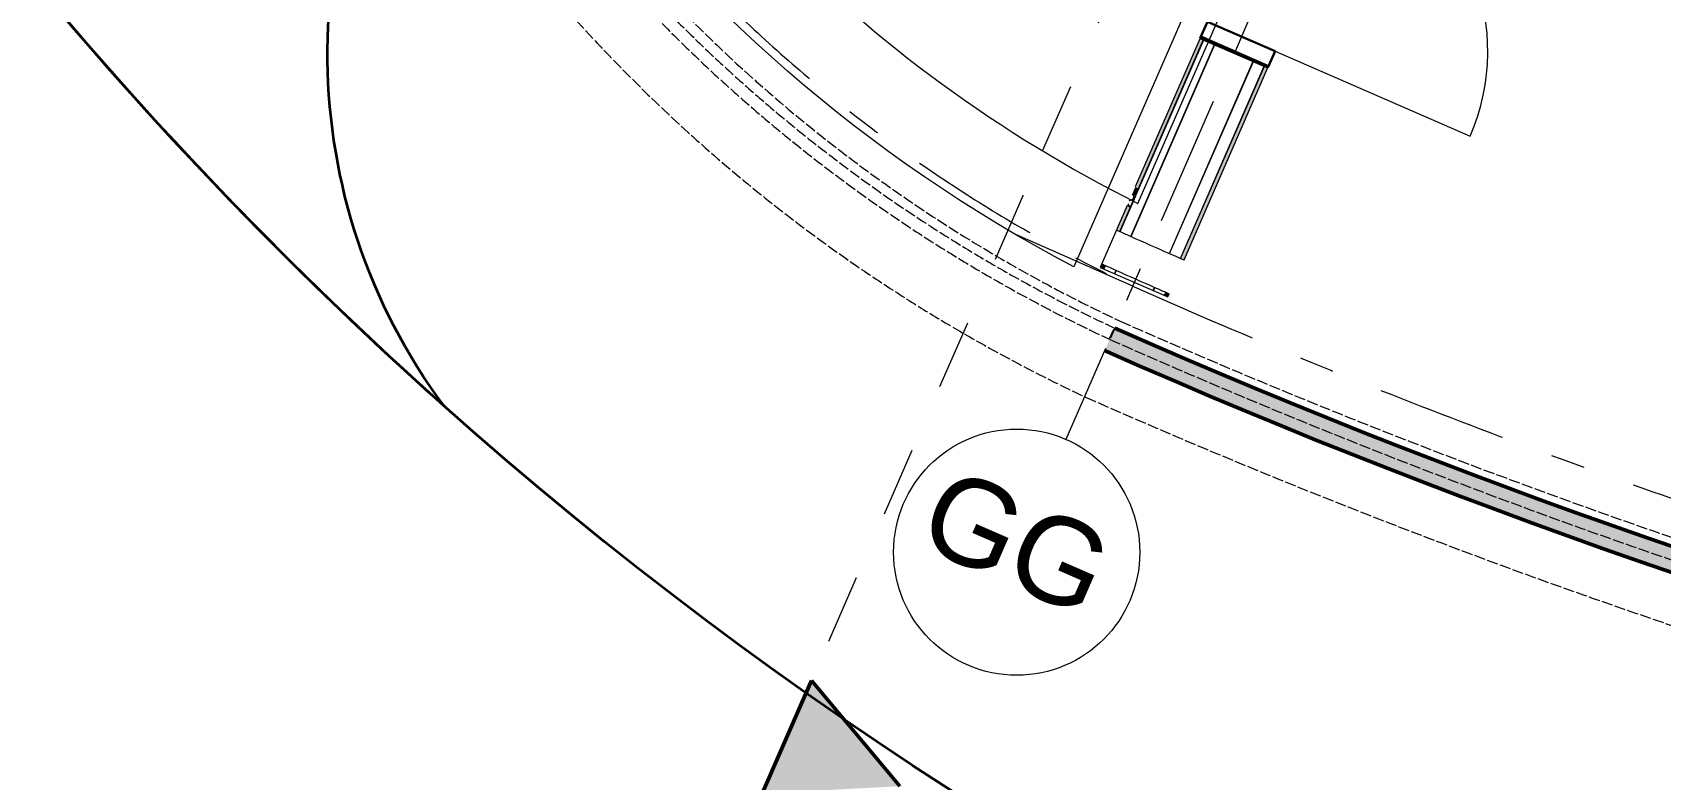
# Model space of a CAD drawing. Header units: millimetres. Extents: x -99530 to 90294, y -97212 to 56397.
# Drawn here: x -42573 to -35959, y -71370 to -68336 of the extents above; entities that cross this region are included whole.
import ezdxf
from ezdxf.enums import TextEntityAlignment as Align

# ---------------------------------------------------------------- set-up
doc = ezdxf.new("R2010")
doc.units = ezdxf.units.MM
doc.header["$MEASUREMENT"] = 0
for name, pattern in [('Dashed', [564.444447, 282.222223, -282.222223]), ('Double Dashed', [1093.611073, 529.166651, -211.666656, 141.111112, -211.666656]), ('Hidden Line', [55, 45, -10])]:
    doc.linetypes.add(name, pattern=pattern)
for name, color, linetype in [('A-25-M_Wall_Ext', 7, 'Continuous'), ('A-95-MC_Marker_Section_P2.Marker', 7, 'Continuous'), ('New_A-05-M_Gross_Int_Circulation', 7, 'Continuous'), ('New_A-15-MG_Structural_Grid_Phase_2', 7, 'Continuous'), ('New_A-20-M_Floor_Slab', 7, 'Continuous'), ('New_A-20-M_Hard_Landscape', 7, 'Continuous'), ('New_A-25-M_Wall_Ext', 7, 'Continuous'), ('New_A-25-M_Wall_Int', 7, 'Continuous'), ('New_ArchiCAD Doors', 7, 'Continuous')]:
    doc.layers.add(name, color=color, linetype=linetype)
for name, color, linetype, lineweight in [('A-25-M_Wall_Ext_Pen_No__87', 8, 'Continuous', 20), ('A-95-MC_Marker_Section_P2.Marker_Pen_No__1', 7, 'Continuous', 13), ('New_A-20-M_Floor_Slab_Pen_No__89', 8, 'Continuous', 20), ('New_A-25-M_Wall_Ext_Pen_No__87', 8, 'Continuous', 20), ('New_A-25-M_Wall_Int_Pen_No__1', 7, 'Continuous', 13), ('New_A-25-M_Wall_Int_Pen_No__150', 7, 'Continuous', 0), ('New_A-25-M_Wall_Int_Pen_No__193', 7, 'Continuous', 18), ('New_ArchiCAD Doors_Pen_No__1', 7, 'Continuous', 13), ('New_ArchiCAD Zone Stamps_Pen_No__9', 7, 'Continuous', 13)]:
    doc.layers.add(name, color=color, linetype=linetype, lineweight=lineweight)
for name, color, linetype, lineweight, true_color in [('A-95-MC_Marker_Section_P2.Marker_Pen_No__25', 7, 'Continuous', 50, 0x2a2a2a), ('New_A-05-M_Gross_Int_Circulation_Pen_No__74', 7, 'Continuous', 20, 0x606060), ('New_A-15-MG_Structural_Grid_Phase_2_Pen_No__222', 7, 'Continuous', 13, 0x65af33), ('New_A-20-M_Hard_Landscape_Pen_No__53', 7, 'Continuous', 35, 0x444444), ('New_A-25-M_Wall_Ext_Pen_No__107', 7, 'Continuous', 15, 0xa6a6a6), ('New_A-25-M_Wall_Ext_Pen_No__27', 7, 'Continuous', 50, 0x2a2a2a), ('New_A-25-M_Wall_Int_Pen_No__107', 7, 'Continuous', 15, 0xa6a6a6), ('New_A-25-M_Wall_Int_Pen_No__81', 7, 'Continuous', 20, 0x6a6a6a), ('New_ArchiCAD Doors_Pen_No__43', 7, 'Continuous', 30, 0x444444), ('New_ArchiCAD Doors_Pen_No__63', 7, 'Continuous', 20, 0x606060)]:
    doc.layers.add(name, color=color, linetype=linetype, lineweight=lineweight, true_color=true_color)
doc.styles.add('GENERATED_STYLE_1', font='')
doc.styles.add('GENERATED_STYLE_3', font='')
doc.styles.add('GENERATED_STYLE_4', font='')
doc.styles.get('GENERATED_STYLE_1').set_extended_font_data('Arial', bold=True)
doc.styles.get('GENERATED_STYLE_3').set_extended_font_data('Arial')
doc.styles.get('GENERATED_STYLE_4').set_extended_font_data('Swis721 BT')

# ---------------------------------------------------------------- blocks, each defined once
blk = doc.blocks.new('Stair 07 _INB 0168_10_1', base_point=(-36902.6, -62923.5))
at = {"layer": 'New_A-05-M_Gross_Int_Circulation_Pen_No__74', "linetype": 'Continuous'}
blk.add_line((-38082.2, -69029.6), (-36620.6, -65677.7), dxfattribs=at)
blk.add_arc((-35590.8, -64044.6), 5572.8, 205.17635, 243.44538, dxfattribs=at)
at = {"layer": 'New_ArchiCAD Zone Stamps_Pen_No__9'}
for tag, height, style, p in [('ROOM_NAME', 250, 'GENERATED_STYLE_1', (-37168.1, -61611.3)), ('zoneNameLine2', 250, 'GENERATED_STYLE_1', (-37356.6, -62043.4)), ('ROOM_NUMBER', 200, 'GENERATED_STYLE_3', (-37545, -62464.1)), ('measuredAreaCode', 200, 'GENERATED_STYLE_3', (-37702, -62824.2)), ('DUMMY_649', 200, 'GENERATED_STYLE_3', (-37394.6, -62958.3)), ('DUMMY_650', 200, 'GENERATED_STYLE_3', (-36905.3, -63171.7)), ('DUMMY_651', 133.3, 'GENERATED_STYLE_3', (-36626, -63278.2))]:
    blk.add_attdef(tag, text='', height=height, rotation=336.44041, dxfattribs=dict(at, style=style)).set_placement(p, align=Align.TOP_LEFT)
blk = doc.blocks.new('Mesh_2_1', base_point=(-42313, -61137.4))
at = {"layer": 'New_A-20-M_Hard_Landscape_Pen_No__53', "linetype": 'Continuous', "flags": 128}
blk.add_lwpolyline([(-42313, -61137.4), (-44611.6, -60132.6), (-45011.3, -60153.1), (-44779.4, -64647.1, 0.101309), (-40900.8, -69852.7, -0.324783), (-40933.1, -67038.1, -0.084886), (-41989.5, -63759.3, -0.016705)], format="xyb", close=True, dxfattribs=at)
blk = doc.blocks.new('Mesh_6_1', base_point=(-56628.5, -71821))
at = {"layer": 'New_A-20-M_Hard_Landscape_Pen_No__53', "linetype": 'Continuous', "flags": 128}
blk.add_lwpolyline([(-17579.3, -76160.8, -0.138824), (-37194.7, -72335.5, -0.171752), (-44779.4, -64647.1), (-44956.5, -64631.2), (-45033.8, -63133.2), (-45111, -61635.2), (-45188.3, -60137.2), (-45265.6, -58639.2), (-51572.4, -58963.6), (-51262.9, -64980.7), (-51262.9, -67160.2, -0.478648), (-56628.5, -71821), (-57422.2, -73632.3), (-50733.3, -76386.3), (-45824.1, -78214.2), (-37862.3, -79363), (-25566.8, -79831.6)], format="xyb", dxfattribs=at)
blk = doc.blocks.new('Slab_56_1', base_point=(-44734.1, -52924.7))
at = {"layer": 'New_A-20-M_Floor_Slab_Pen_No__89', "linetype": 'Continuous', "flags": 128}
blk.add_lwpolyline([(-44734.1, -52924.7), (-44734.3, -52924.7, -0.179811), (-34721.5, -33027.7), (-34721.9, -33027.2), (-25959.6, -24873.2), (-20981.6, -27043.9), (-17009.6, -17934.7), (-17703.3, -17189.1), (-11222.9, -11158.5), (-10852.6, -11556.4), (-2918.7, -4173.2), (921.4, -599.8), (3259.5, -1619.3), (2636.4, -2195.9), (2144.4, -3324.3), (-4596.3, -18782.9), (-10337.1, -31948.3), (-13252, -30677.2), (-20095.3, -46371.2, -0.415568), (-30017.2, -50195.9), (-38342, -69287.7, -0.234037), (-41521.4, -64901.1, -0.022084), (-42146.9, -60901.4), (-44895.7, -59706.6, -0.043731)], format="xyb", close=True, dxfattribs=at)
blk = doc.blocks.new('*X602')
at = {"layer": 'New_A-25-M_Wall_Int_Pen_No__150', "linetype": 'Continuous'}
for p, q in [((-38122.4, -69031), (-38122.1, -69033)), ((-38122.1, -69033), (-38120.8, -69036)), ((-38120.8, -69036), (-38118.7, -69038.6)), ((-38118.7, -69038.6), (-38116, -69040.5)), ((-38115.9, -69019.1), (-38117.8, -69020.4)), ((-38116, -69040.5), (-38112.9, -69041.5)), ((-38110.6, -69016.5), (-38115.9, -69019.1)), ((-38112.9, -69041.5), (-38110.7, -69041.7)), ((-38105.2, -69013.9), (-38110.6, -69016.5)), ((-38105.1, -68992.6), (-38105.6, -68992.5)), ((-38105.2, -69013.9), (-38100.4, -69009.5)), ((-38100.4, -68997), (-38105.1, -68992.6)), ((-38100.3, -69009.6), (-38101, -69016)), ((-38101, -69016), (-38100.6, -69018.4)), ((-38098.6, -69003.3), (-38100.4, -68997)), ((-38100.4, -69009.5), (-38098.6, -69003.3)), ((-38096.4, -69004.4), (-38100.3, -69009.6)), ((-38094.1, -69003.5), (-38096.4, -69004.4))]:
    blk.add_line(p, q, dxfattribs=at)
blk = doc.blocks.new('Door 19_10')
at = {"layer": 'New_ArchiCAD Doors_Pen_No__1', "linetype": 'Continuous'}
for p, q in [((-505, 0), (-505, -15)), ((505, 0), (505, -15)), ((-505, -15), (-505, -16)), ((-505, -16), (-505, -64)), ((-505, -64), (-505, -65)), ((-505, -65), (-505, -235)), ((505, -15), (505, -16)), ((505, -16), (505, -64)), ((505, -64), (505, -65)), ((505, -65), (505, -235)), ((-505, -235), (-505, -236)), ((-505, -236), (-505, -284)), ((505, -235), (505, -236)), ((505, -236), (505, -284)), ((-505, -284), (-505, -285)), ((-505, -285), (-505, -300)), ((505, -284), (505, -285)), ((505, -285), (505, -300))]:
    blk.add_line(p, q, dxfattribs=at)
at = {"layer": 'New_ArchiCAD Doors_Pen_No__43', "linetype": 'Continuous'}
for p, q in [((-498, 0), (-505, 0)), ((-505, 0), (-505, -300)), ((-432, 0), (-498, 0)), ((-498, 0), (-498, -300)), ((-432, -300), (-432, 0)), ((498, 0), (432, 0)), ((432, 0), (432, -300)), ((498, 0), (505, 0)), ((498, -300), (498, 0)), ((505, 0), (505, -300)), ((-498, -300), (-505, -300)), ((-498, -300), (-432, -300)), ((432, -300), (498, -300)), ((498, -300), (505, -300))]:
    blk.add_line(p, q, dxfattribs=at)
at = {"layer": 'New_ArchiCAD Doors_Pen_No__63', "linetype": 'Continuous'}
blk.add_line((432, 0), (432, 864), dxfattribs=at)
blk.add_arc((432, 0), 864, 90, 180, dxfattribs=at)
blk = doc.blocks.new('Wall_127_1', base_point=(-37960.4, -69409.9))
at = {"layer": 'New_A-25-M_Wall_Int_Pen_No__107', "linetype": 'Continuous'}
for points in [[(-37829.2, -68358.5), (-38092.7, -68962.8, 0.000662), (-38079.3, -68969.6), (-37815.4, -68364.5)], [(-37908.5, -69253.3, 0.000135), (-37894.7, -69259.3), (-37554.2, -68478.4), (-37567.9, -68472.4)], [(-38092.7, -68962.8), (-38098.7, -68976.6, 0.00066), (-38085.3, -68983.4), (-38079.3, -68969.6, -0.000662)], [(-38125.5, -69038.1), (-38169.1, -69137.9, 0.000135), (-38155.4, -69144.1), (-38112.1, -69044.9, -0.000652)], [(-38098.7, -68976.6), (-38104.7, -68990.4, 0.000658), (-38091.3, -68997.1), (-38085.3, -68983.4, -0.00066)], [(-38229, -69275.4), (-38235.4, -69290), (-38221.6, -69296), (-38215.3, -69281.6, -0.000134)], [(-37968.4, -69390.8), (-37974.1, -69403.9), (-37960.4, -69409.9), (-37954.7, -69396.8, -0.000134)]]:
    blk.add_hatch(color=256, dxfattribs=at).paths.add_polyline_path(points)
at = {"layer": 'New_A-25-M_Wall_Int_Pen_No__81', "linetype": 'Continuous', "lineweight": 0, "true_color": 0x353535}
for points in [[(-37815.4, -68364.5), (-38091.3, -68997.1, 0.000044), (-38090.4, -68997.6), (-37814.5, -68364.9)], [(-37770.5, -68384.1), (-38110.6, -69164.1), (-38109.7, -69164.5), (-37769.6, -68384.5)], [(-37613.8, -68452.4), (-37954.3, -69233.3), (-37953.4, -69233.7), (-37612.9, -68452.8)], [(-37568.9, -68472), (-37909.4, -69252.9), (-37908.5, -69253.3), (-37567.9, -68472.4)], [(-38091.7, -68998.1), (-38155.4, -69144.1, 0.000009), (-38154.5, -69144.5), (-38090.8, -68998.5, -0.000044)], [(-38125.1, -69037.2), (-38125.5, -69038.1, 0.000652), (-38112.1, -69044.9), (-38111.7, -69044, -0.000652)], [(-38104.7, -68990.4), (-38105.1, -68991.3, 0.000658), (-38091.7, -68998.1), (-38091.3, -68997.1, -0.000658)], [(-38091.3, -68997.1), (-38091.7, -68998.1, 0.000044), (-38090.8, -68998.5), (-38090.4, -68997.6, -0.000044)], [(-38215.3, -69281.6), (-38221.6, -69296), (-38220.7, -69296.4), (-38214.4, -69282)], [(-38170.6, -69301.6), (-38176.7, -69315.6), (-38175.8, -69316), (-38169.7, -69302)], [(-38014.2, -69370.8), (-38020, -69384), (-38019.1, -69384.4), (-38013.3, -69371.2)], [(-37969.3, -69390.4), (-37975.1, -69403.5), (-37974.1, -69403.9), (-37968.4, -69390.8)]]:
    blk.add_hatch(color=250, dxfattribs=at).paths.add_polyline_path(points)
at = {"layer": 'New_A-25-M_Wall_Int_Pen_No__1', "linetype": 'Continuous'}
for p, q in [((-38090.4, -68997.6), (-37814.5, -68364.9)), ((-38079.3, -68969.6), (-37815.4, -68364.5)), ((-37815.4, -68364.5), (-37829.2, -68358.5)), ((-37814.5, -68364.9), (-37815.4, -68364.5)), ((-37770.5, -68384.1), (-37814.5, -68364.9)), ((-38110.6, -69164.1), (-37770.5, -68384.1)), ((-38109.7, -69164.5), (-37769.6, -68384.5)), ((-37769.6, -68384.5), (-37770.5, -68384.1)), ((-37613.8, -68452.4), (-37769.6, -68384.5)), ((-37954.3, -69233.3), (-37613.8, -68452.4)), ((-37953.4, -69233.7), (-37612.9, -68452.8)), ((-37909.4, -69252.9), (-37568.9, -68472)), ((-37908.5, -69253.3), (-37567.9, -68472.4)), ((-37612.9, -68452.8), (-37613.8, -68452.4)), ((-37568.9, -68472), (-37612.9, -68452.8)), ((-37567.9, -68472.4), (-37568.9, -68472)), ((-37554.2, -68478.4), (-37567.9, -68472.4)), ((-38085.3, -68983.4), (-38079.3, -68969.6)), ((-38154.5, -69144.5), (-38090.8, -68998.5)), ((-38111.7, -69044), (-38091.7, -68998.1)), ((-38091.3, -68997.1), (-38085.3, -68983.4)), ((-38090.8, -68998.5), (-38090.4, -68997.6)), ((-38155.4, -69144.1), (-38112.1, -69044.9)), ((-38221.6, -69296), (-38215.3, -69281.6)), ((-38220.7, -69296.4), (-38214.4, -69282)), ((-38176.7, -69315.6), (-38170.6, -69301.6)), ((-38175.8, -69316), (-38169.7, -69302)), ((-38020, -69384), (-38014.2, -69370.8)), ((-38019.1, -69384.4), (-38013.3, -69371.2)), ((-37975.1, -69403.5), (-37969.3, -69390.4)), ((-37974.1, -69403.9), (-37968.4, -69390.8))]:
    blk.add_line(p, q, dxfattribs=at)
at = {"layer": 'New_A-25-M_Wall_Int_Pen_No__1', "linetype": 'Continuous', "flags": 128}
for points in [[(-37829.2, -68358.5), (-38092.7, -68962.8)], [(-37894.7, -69259.3), (-37554.2, -68478.4)], [(-38125.5, -69038.1), (-38235.4, -69290)], [(-38235.4, -69290), (-37960.4, -69409.9)], [(-37960.4, -69409.9), (-37954.7, -69396.8)]]:
    blk.add_lwpolyline(points, dxfattribs=at)
at = {"layer": 'New_A-25-M_Wall_Int_Pen_No__1', "linetype": 'Continuous'}
for radius, start, end in [(5758, 243.10615, 243.25565), (5757, 243.10557, 243.2551), (5707, 243.07632, 243.22717), (5706, 243.07573, 243.2266), (5691, 243.06686, 243.21812)]:
    blk.add_arc((-35521, -63902.8), radius, start, end, dxfattribs=at)
at = {"layer": 'New_A-25-M_Wall_Int_Pen_No__193', "linetype": 'Continuous'}
for radius, start, end in [(27794.8, 245.81859, 245.84952), (27794.8, 245.84952, 245.85158), (27794.8, 245.85158, 245.95053), (27794.8, 245.95053, 245.95259), (27794.8, 245.95259, 246.30303), (27794.8, 246.30303, 246.30509), (27794.8, 246.30509, 246.40404), (27944.8, 245.82193, 245.85268), (27944.8, 245.85268, 245.85473), (27944.8, 245.85473, 245.95315), (27944.8, 245.95315, 245.9552), (27944.8, 245.9552, 246.30376), (27794.8, 246.40404, 246.4061), (27794.8, 246.4061, 246.43702), (27944.8, 246.30376, 246.30581), (27944.8, 246.30581, 246.40423), (27944.8, 246.40423, 246.40628), (27944.8, 246.40628, 246.43703)]:
    blk.add_arc((-26783.5, -43782), radius, start, end, dxfattribs=at)
at = {"layer": 'New_A-25-M_Wall_Int', "color": 250, "lineweight": 50, "true_color": 0x2a2a2a}
blk.add_blockref('*X602', (0, 0), dxfattribs=at)
at = {"layer": 'New_ArchiCAD Doors', "color": 251, "linetype": 'Continuous', "lineweight": 20, "true_color": 0x606060, "zscale": 1000, "rotation": 246.4398034226176}
blk.add_blockref('Door 19_10', (-37352.3, -68015.5), dxfattribs=at)
blk = doc.blocks.new('Wall_128_1', base_point=(-38176, -69536.6))
at = {"layer": 'New_A-25-M_Wall_Ext_Pen_No__107', "linetype": 'Continuous', "lineweight": 0, "true_color": 0x535353}
blk.add_hatch(color=251, dxfattribs=at).paths.add_polyline_path([(-38176, -69536.6), (-38217.5, -69627.6, 0.177017), (-18856.6, -70909.4), (-18870.6, -70861.5), (-18884.7, -70813.4, -0.177006)])
at = {"layer": 'New_A-25-M_Wall_Ext_Pen_No__27', "linetype": 'Continuous'}
for radius, start in [(28161.8, 246.13805), (28261.8, 246.13561)]:
    blk.add_arc((-26783.5, -43782), radius, start, 286.28897, dxfattribs=at)
blk = doc.blocks.new('Wall_131_1', base_point=(-38175.9, -69536.5))
at = {"layer": 'New_A-25-M_Wall_Ext_Pen_No__87', "linetype": 'Hidden Line', "flags": 128}
blk.add_lwpolyline([(-38175.9, -69536.5), (-38196.2, -69582.2)], dxfattribs=at)
at = {"layer": 'New_A-25-M_Wall_Ext_Pen_No__87', "linetype": 'Hidden Line'}
for radius in [28211.8, 28161.8]:
    blk.add_arc((-26758.9, -43792.8), radius, 246.08329, 336.44041, dxfattribs=at)
blk = doc.blocks.new('Wall_418_1', base_point=(-38294.6, -69816.9))
at = {"layer": 'A-25-M_Wall_Ext_Pen_No__87', "linetype": 'Hidden Line'}
for radius, start, end in [(28130.8, 246.16287, 336.76285), (28469.8, 246.15506, 336.76093)]:
    blk.add_arc((-26785.3, -43777.2), radius, start, end, dxfattribs=at)
blk = doc.blocks.new('Wall_419_1', base_point=(-41867.7, -65448.9))
at = {"layer": 'A-25-M_Wall_Ext_Pen_No__87', "linetype": 'Hidden Line'}
for radius, start, end in [(6194.1, 193.72747, 244.83699), (6533.1, 193.69604, 244.87175)]:
    blk.add_arc((-35520.4, -63902.1), radius, start, end, dxfattribs=at)
blk = doc.blocks.new('Standard grid marker_9')
at = {"layer": 'New_A-15-MG_Structural_Grid_Phase_2_Pen_No__222', "linetype": 'Double Dashed'}
blk.add_line((19508, 0), (22098.6, 0), dxfattribs=at)
at = {"layer": 'New_A-15-MG_Structural_Grid_Phase_2_Pen_No__222', "linetype": 'Continuous'}
blk.add_circle((22598.6, 0), 500, dxfattribs=at)
at = {"layer": 'New_A-15-MG_Structural_Grid_Phase_2_Pen_No__222', "style": 'GENERATED_STYLE_4'}
for tag, p in [('AC_MarkerText_1_0', (-500, 43.3)), ('AC_MarkerText_1_1', (22598.6, 43.3))]:
    blk.add_attdef(tag, text='', height=350, rotation=90, dxfattribs=at).set_placement(p, align=Align.MIDDLE_CENTER)
blk = doc.blocks.new('Standard grid marker_26')
at = {"layer": 'New_A-15-MG_Structural_Grid_Phase_2_Pen_No__222', "linetype": 'Double Dashed'}
blk.add_line((27977.6, 0), (27977.6, -515.7), dxfattribs=at)
blk.add_arc((0, 0), 27977.6, 0, 90.63597, dxfattribs=at)
at = {"layer": 'New_A-15-MG_Structural_Grid_Phase_2_Pen_No__222', "style": 'GENERATED_STYLE_4'}
blk.add_attdef('AC_MarkerText_1', text='', height=350, rotation=90.30663, dxfattribs=at).set_placement((-1326.2, 28008), align=Align.MIDDLE_CENTER)
blk = doc.blocks.new('Standard grid marker_27')
at = {"layer": 'New_A-15-MG_Structural_Grid_Phase_2_Pen_No__222', "linetype": 'Double Dashed'}
for p, q in [((3797.2, 4702.3), (3797.2, 4702.3)), ((6044.1, 0), (6044.1, 0))]:
    blk.add_line(p, q, dxfattribs=at)
blk.add_arc((0, 0), 6044.1, 0, 51.07835, dxfattribs=at)
blk = doc.blocks.new('Wall_561_1', base_point=(-41698.6, -64862))
at = {"layer": 'New_A-25-M_Wall_Ext_Pen_No__87', "linetype": 'Hidden Line', "flags": 128}
for points in [[(-41698.6, -64862), (-41748, -64869.9)], [(-38198.6, -69581.2), (-38177.5, -69535.9)]]:
    blk.add_lwpolyline(points, dxfattribs=at)
at = {"layer": 'New_A-25-M_Wall_Ext_Pen_No__87', "linetype": 'Hidden Line'}
for radius in [6287.2, 6237.2]:
    blk.add_arc((-35538.5, -63884.5), radius, 189.01686, 244.96945, dxfattribs=at)
blk = doc.blocks.new('Cutting Plane_7_1', base_point=(-15692.4, -10945.9))
at = {"layer": 'A-95-MC_Marker_Section_P2.Marker_Pen_No__25', "linetype": 'Continuous'}
blk.add_hatch(color=256, dxfattribs=at).paths.add_polyline_path([(-39608.2, -71426.5), (-39408.4, -70968.2), (-39050, -71397.2)])
at = {"layer": 'A-95-MC_Marker_Section_P2.Marker_Pen_No__1', "linetype": 'Dashed'}
for p, q in [((-20307.7, -27164.2), (-38549.4, -68998.4)), ((-38549.4, -68998.4), (-39408.4, -70968.2))]:
    blk.add_line(p, q, dxfattribs=at)
blk.add_point((-38549.4, -68998.4), dxfattribs=at)
at = {"layer": 'A-95-MC_Marker_Section_P2.Marker_Pen_No__25', "linetype": 'Continuous'}
for p, q in [((-39608.2, -71426.5), (-39408.4, -70968.2)), ((-39408.4, -70968.2), (-39050, -71397.2))]:
    blk.add_line(p, q, dxfattribs=at)

msp = doc.modelspace()

# ---------------------------------------------------------------- block references
at = {"layer": 'A-25-M_Wall_Ext', "color": 250, "lineweight": 50, "true_color": 0x2a2a2a}
for name, p in [('Wall_418_1', (-38294.6, -69816.9)), ('Wall_419_1', (-41867.7, -65448.9))]:
    msp.add_blockref(name, p, dxfattribs=at)
at = {"layer": 'A-95-MC_Marker_Section_P2.Marker'}
msp.add_blockref('Cutting Plane_7_1', (-15692.4, -10945.9), dxfattribs=at)
at = {"layer": 'New_A-05-M_Gross_Int_Circulation', "linetype": 'Continuous'}
msp.add_blockref('Stair 07 _INB 0168_10_1', (-36902.6, -62923.5), dxfattribs=at)
at = {"layer": 'New_A-15-MG_Structural_Grid_Phase_2', "color": 8, "linetype": 'Continuous', "lineweight": 15, "zscale": 1000}
for name, p, rotation in [('Standard grid marker_26', (-26783.5, -43781.2), 246.1337837427074), ('Standard grid marker_27', (-35520.4, -63902.1), 193.7422622324414)]:
    msp.add_blockref(name, p, dxfattribs=dict(at, rotation=rotation))
at = {"layer": 'New_A-15-MG_Structural_Grid_Phase_2', "color": 8, "linetype": 'Continuous', "lineweight": 15}
ref = msp.add_blockref('Standard grid marker_9', (-29541.9, -49731.7), dxfattribs=dict(at, zscale=1000, rotation=246.4404115839914))
ref.add_attrib('AC_MarkerText_1_1', 'GG', dxfattribs={"layer": 'New_A-15-MG_Structural_Grid_Phase_2_Pen_No__222', "color": 85, "true_color": 0x65af33, "height": 350, "rotation": 336.44041, "style": 'GENERATED_STYLE_4'}).set_placement((-38574.6, -70403.4), align=Align.MIDDLE_CENTER)
at = {"layer": 'New_A-20-M_Floor_Slab', "color": 8, "linetype": 'Continuous', "lineweight": 20}
msp.add_blockref('Slab_56_1', (-44734.1, -52924.7), dxfattribs=at)
at = {"layer": 'New_A-20-M_Hard_Landscape', "color": 49, "lineweight": 35, "true_color": 0x444444}
for name, p in [('Mesh_6_1', (-56628.5, -71821)), ('Mesh_2_1', (-42313, -61137.4))]:
    msp.add_blockref(name, p, dxfattribs=at)
at = {"layer": 'New_A-25-M_Wall_Ext', "color": 250, "lineweight": 50, "true_color": 0x2a2a2a}
for name, p in [('Wall_128_1', (-38176, -69536.6)), ('Wall_131_1', (-38175.9, -69536.5)), ('Wall_561_1', (-41698.6, -64862))]:
    msp.add_blockref(name, p, dxfattribs=at)
at = {"layer": 'New_A-25-M_Wall_Int', "color": 250, "lineweight": 50, "true_color": 0x2a2a2a}
msp.add_blockref('Wall_127_1', (-37960.4, -69409.9), dxfattribs=at)

doc.saveas('drawing.dxf')
